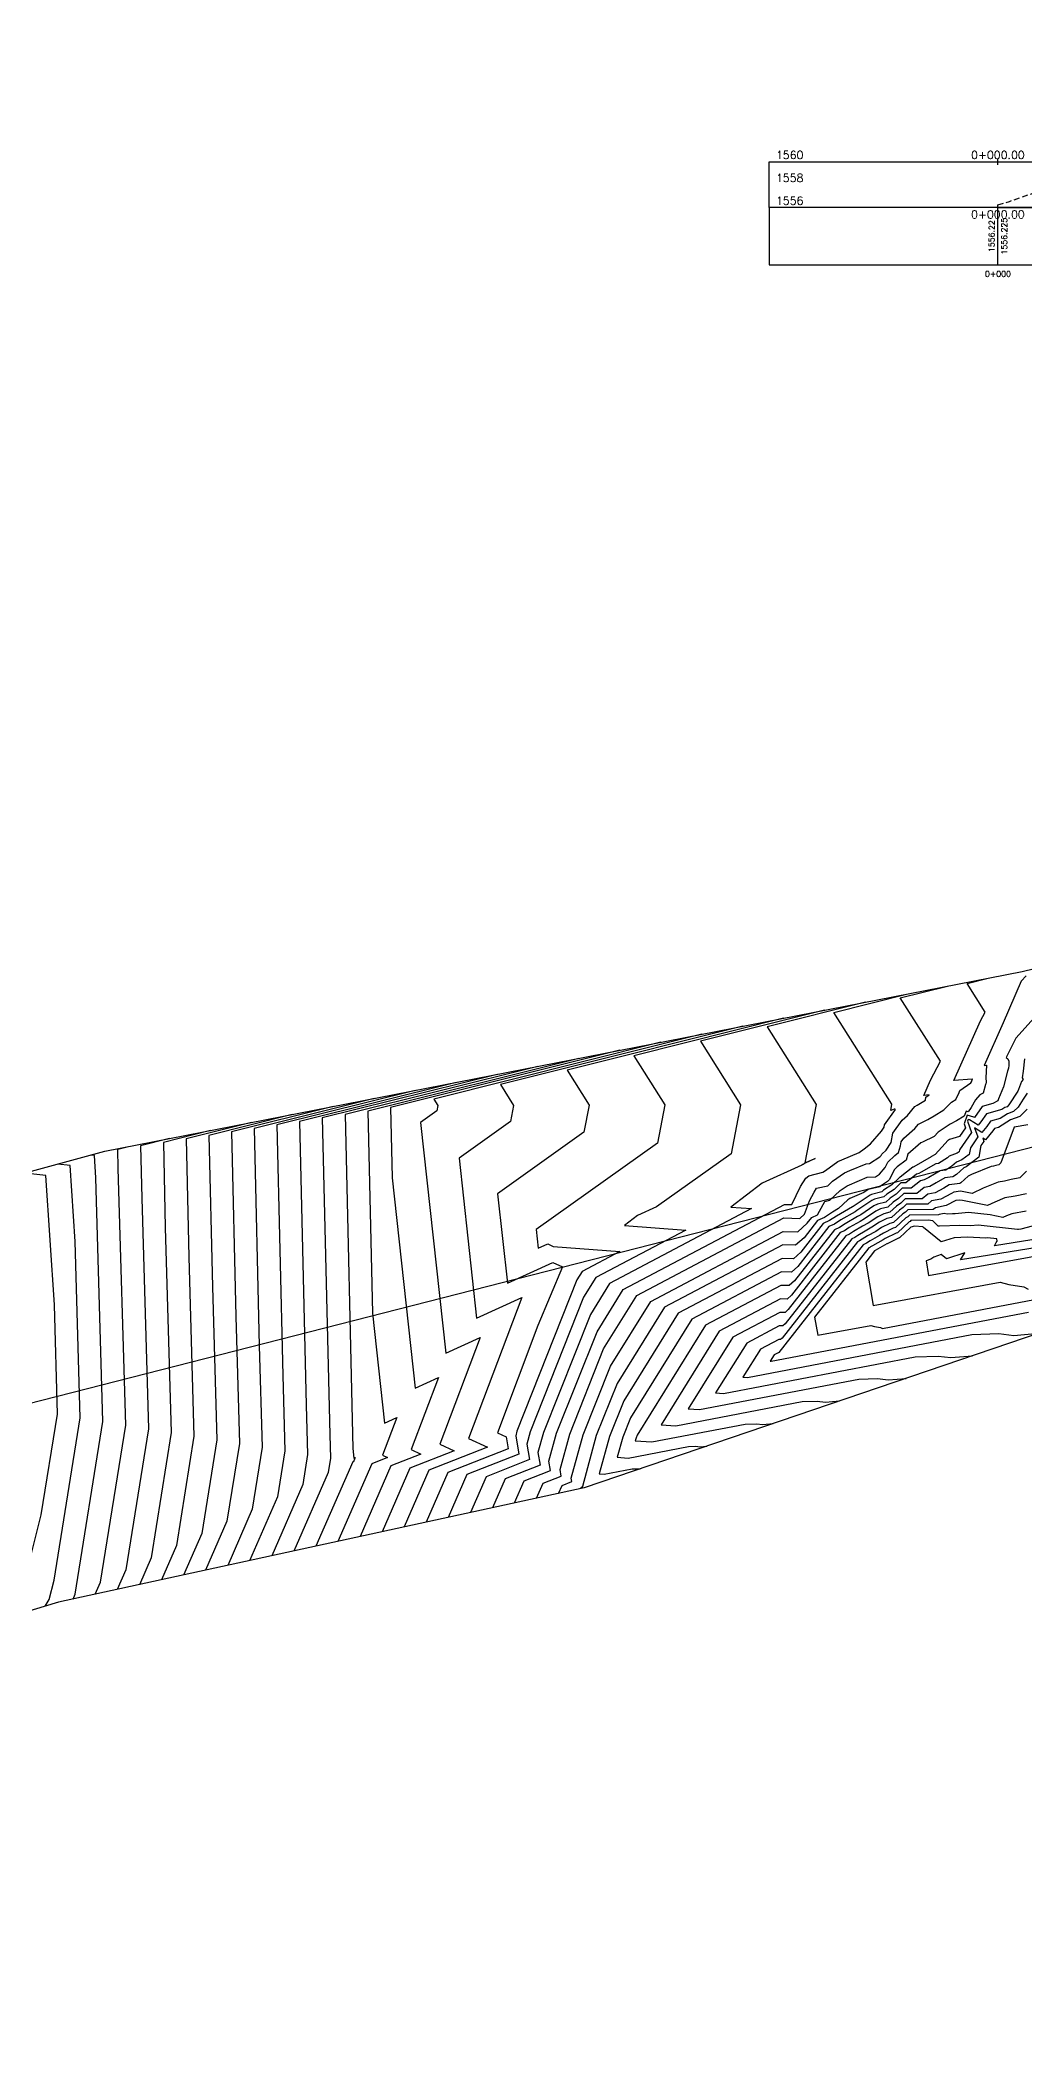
# Model space of a CAD drawing. Header units: metres. Extents: x 419533 to 423558, y 4805342 to 4807578.
# Drawn here: x 419981.5 to 420067.5, y 4805549.5 to 4805724 of the extents above; entities that cross this region are included whole.
import ezdxf

# ---------------------------------------------------------------- set-up
doc = ezdxf.new("R2010")
doc.units = ezdxf.units.M
doc.linetypes.add('DASHED', pattern=[0.75, 0.5, -0.25])
for name, color, linetype in [('C-ROAD-PROF', 1, 'DASHED'), ('C-ROAD-PROF-GRID-GEOM', 5, 'Continuous'), ('C-ROAD-PROF-GRID-MAJR', 8, 'Continuous'), ('C-ROAD-PROF-TEXT', 11, 'Continuous'), ('C-ROAD-PROF-TICK', 7, 'Continuous'), ('C-ROAD-PROF-TTLB', 5, 'Continuous'), ('C-TINN-BNDY', 110, 'Continuous'), ('C-TOPO-MAJR', 9, 'Continuous'), ('C-TOPO-MINR', 8, 'Continuous')]:
    doc.layers.add(name, color=color, linetype=linetype)
doc.styles.get("Standard").update_dxf_attribs({"font": 'simplex.shx'})

# ---------------------------------------------------------------- blocks, each defined once
blk = doc.blocks.new('tower_bases_layout_1')
at = {"color": 31, "lineweight": 30, "true_color": 0xffbd7a, "elevation": 1718.01}
blk.add_lwpolyline([(423449.83, 4807399.59), (423130.59, 4807500.11), (421950.92, 4806613), (421795.04, 4806430.99), (421305.02, 4806147.04), (421305.02, 4806147.04), (420630.08, 4805770.97), (419765.16, 4805549.54), (419617.36, 4805580.09)], dxfattribs=at)
blk = doc.blocks.new('leg_extensions_profiles_1')
at = {"layer": 'C-TINN-BNDY', "color": 110, "linetype": 'Continuous', "lineweight": -3, "flags": 128}
for points in [[(419924.85, 4805609.76), (419987.12, 4805626.76), (420067.32, 4805642.48), (420130.26, 4805657.79), (420174.09, 4805669.08), (420245.65, 4805689.65), (420296.26, 4805703.79), (420365.4, 4805720.65)], [(420396.24, 4805692.84), (420350.79, 4805681.11), (420283.5, 4805664.61), (420240.72, 4805657.19), (420176.26, 4805633.7), (420166.88, 4805632.06), (420094.72, 4805619.67), (420029.02, 4805597.32), (419983.09, 4805587.31), (419931.61, 4805571.72)]]:
    blk.add_lwpolyline(points, dxfattribs=at)
at = {"layer": 'C-TOPO-MAJR', "color": 9, "linetype": 'Continuous', "lineweight": -3, "flags": 128}
for points, elevation in [([(420024.87, 4805596.42), (420025.44, 4805597.73), (420027.02, 4805598.35), (420026.93, 4805598.92), (420027.78, 4805602.02), (420030.73, 4805609.47), (420033.64, 4805614.15), (420046.48, 4805620.93), (420047.89, 4805620.89), (420048.28, 4805621.25), (420048.72, 4805622.42), (420049.13, 4805623.17), (420049.32, 4805623.52), (420050.32, 4805623.75), (420050.73, 4805624.14), (420051.78, 4805624.87), (420052.24, 4805625.07), (420053.66, 4805625.66), (420053.97, 4805625.68), (420054.86, 4805626.26), (420054.98, 4805626.4), (420055.03, 4805626.51), (420055.42, 4805626.87), (420055.85, 4805627.53), (420056.01, 4805628.33), (420056.83, 4805629.48), (420057.29, 4805629.88), (420057.92, 4805630.68), (420058.13, 4805630.79), (420058.85, 4805631.22), (420058.89, 4805631.48), (420059.19, 4805631.69), (420058.7, 4805631.65), (420059.29, 4805632.97), (420060.16, 4805634.65), (420056.66, 4805640.17), (420060.77, 4805641.2)], 1550), ([(420067.74, 4805631.84), (420067.4, 4805631.33), (420066.95, 4805630.62), (420066.55, 4805630.23), (420066.03, 4805630.04), (420065.38, 4805629.63), (420064.53, 4805629.39), (420064.22, 4805628.94), (420063.78, 4805628.41), (420063.14, 4805628.8), (420063.43, 4805628.01), (420062.78, 4805627.06), (420062.67, 4805626.48), (420062.03, 4805626), (420061.56, 4805625.82), (420061.16, 4805625.45), (420060.63, 4805625.11), (420060.14, 4805625.04), (420059.14, 4805624.46), (420058.75, 4805624.25), (420058.41, 4805624.18), (420057.61, 4805623.54), (420056.83, 4805623.53), (420056.31, 4805623.02), (420055.76, 4805622.66), (420055.39, 4805622.32), (420054.67, 4805622.14), (420054.35, 4805621.98), (420053.2, 4805621.2), (420052.92, 4805621.05), (420051.83, 4805620.42), (420051.35, 4805620.1), (420050.92, 4805619.9), (420047.42, 4805615.43), (420046.95, 4805615.01), (420046.23, 4805615.03), (420039.63, 4805611.55), (420033.65, 4805601.92), (420033.56, 4805601.69), (420033.49, 4805601.44), (420034.95, 4805601.34), (420043.11, 4805602.9), (420044.09, 4805602.93), (420044.63, 4805602.86), (420045.55, 4805602.94)], 1555), ([(420042.88, 4805637.69), (420027.53, 4805633.86), (420029.47, 4805630.79), (420029.01, 4805628.42), (420021.46, 4805623.04), (420022.32, 4805615.22), (420026.3, 4805617.03), (420027.12, 4805616.64), (420024.99, 4805611.52), (420021.45, 4805602.13), (420022.21, 4805601.77), (420022.38, 4805600.74), (420017.12, 4805598.67), (420015.22, 4805594.32)], 1545), ([(420024.99, 4805634.18), (420008.13, 4805629.97), (420008.81, 4805600.77), (420008.9, 4805599.92), (420009, 4805599.97), (420008.89, 4805599.68), (420008.92, 4805599.66), (420008.8, 4805599.61), (420005.58, 4805592.21)], 1540), ([(420007.09, 4805630.67), (419998.2, 4805628.45), (419998.58, 4805612.32), (419998.9, 4805601.2), (419997.81, 4805594.41), (419995.94, 4805590.11)], 1535), ([(419986.29, 4805588.01), (419986.76, 4805589.08), (419988.96, 4805602.8), (419988.31, 4805625.26), (419988.28, 4805626.94), (419989.2, 4805627.17)], 1530), ([(420067.67, 4805621.52), (420066.4, 4805621.3), (420065.95, 4805621.12), (420065.62, 4805620.96), (420064.5, 4805621.19), (420062.63, 4805621.39), (420061.45, 4805621.28), (420061.21, 4805621.29), (420060.74, 4805621.27), (420060.49, 4805621.32), (420060.05, 4805621.23), (420060.01, 4805621.2), (420057.46, 4805621.18), (420057.31, 4805621.03), (420057.15, 4805620.93), (420056.24, 4805620.08), (420056.02, 4805620.03), (420055.18, 4805619.61), (420054.84, 4805619.38), (420054.02, 4805618.92), (420053.69, 4805618.73), (420053.54, 4805618.63), (420053.41, 4805618.57), (420046.04, 4805609.15), (420046.02, 4805609.13), (420045.98, 4805609.13), (420045.62, 4805608.94), (420045.29, 4805608.4), (420045.37, 4805608.39), (420067.87, 4805612.69)], 1560)]:
    blk.add_lwpolyline(points, dxfattribs=dict(at, elevation=elevation))
at = {"layer": 'C-TOPO-MINR', "color": 8, "linetype": 'Continuous', "lineweight": -3, "flags": 128}
for points, elevation in [([(420067.66, 4805642.1), (420067.23, 4805641.63), (420065.64, 4805637.98), (420063.98, 4805634.27), (420064.17, 4805634.29), (420064.2, 4805634.28), (420064.13, 4805633.19), (420064.17, 4805632.81), (420064.13, 4805632.66), (420064.11, 4805632.6), (420063.91, 4805631.84), (420063.62, 4805631.69), (420063.24, 4805631.25), (420062.86, 4805630.6), (420062.58, 4805630.22), (420062.4, 4805630.27), (420062.25, 4805629.82), (420061.58, 4805629.43), (420061.01, 4805629.14), (420059.98, 4805628.44), (420059.61, 4805628.05), (420058.6, 4805627.57), (420058.45, 4805627.49), (420057.31, 4805626.5), (420057.16, 4805625.99), (420056.39, 4805625.39), (420056.12, 4805625.13), (420055.7, 4805624.28), (420055.55, 4805624.11), (420054.92, 4805623.7), (420054.88, 4805623.66), (420053.86, 4805623.41), (420053.85, 4805623.41), (420053.48, 4805623.16), (420052.26, 4805622.63), (420052.07, 4805622.5), (420051.26, 4805621.74), (420050.72, 4805621.43), (420050.04, 4805620.98), (420049.42, 4805620.7), (420048.25, 4805619.2), (420047.51, 4805618.54), (420046.38, 4805618.57), (420036.04, 4805613.11), (420031.9, 4805606.45), (420030.09, 4805601.89), (420028.87, 4805597.44), (420028.88, 4805597.4), (420028.76, 4805597.35), (420028.72, 4805597.26)], 1552), ([(420069.66, 4805639.9), (420066.75, 4805636.65), (420066.75, 4805636.64), (420065.91, 4805634.96), (420066.05, 4805634.85), (420066.13, 4805634.64), (420066.14, 4805634.26), (420066.11, 4805634.04), (420066.03, 4805633.78), (420065.69, 4805632.41), (420065.24, 4805631.36), (420065.19, 4805631.17), (420064.74, 4805630.95), (420063.82, 4805630.68), (420063.15, 4805629.72), (420063.13, 4805629.7), (420063.07, 4805629.74), (420062.5, 4805629.91), (420062.23, 4805629.15), (420062.35, 4805628.82), (420061.82, 4805628.04), (420060.96, 4805627.78), (420060.86, 4805627.73), (420060.82, 4805627.7), (420060.57, 4805627.44), (420059.7, 4805626.48), (420059.39, 4805626.29), (420059.35, 4805626.28), (420057.83, 4805625.39), (420057.79, 4805625.37), (420057.75, 4805625.36), (420056.65, 4805624.48), (420056.58, 4805624.47), (420055.92, 4805623.82), (420055.2, 4805623.36), (420055.05, 4805623.21), (420054.13, 4805622.99), (420054.01, 4805622.93), (420052.54, 4805621.93), (420052.48, 4805621.9), (420051.09, 4805621.09), (420050.48, 4805620.69), (420049.92, 4805620.43), (420047.97, 4805617.94), (420047.33, 4805617.36), (420046.33, 4805617.39), (420037.23, 4805612.59), (420032.49, 4805604.94), (420031.25, 4805601.82), (420030.35, 4805598.55), (420030.78, 4805598.52), (420033.21, 4805598.98), (420033.5, 4805598.99), (420033.66, 4805598.97), (420033.93, 4805598.99)], 1553), ([(420026.79, 4805596.84), (420027.1, 4805597.54), (420027.95, 4805597.87), (420027.9, 4805598.18), (420028.93, 4805601.95), (420031.32, 4805607.96), (420034.84, 4805613.63), (420046.43, 4805619.75), (420047.7, 4805619.71), (420048.52, 4805620.46), (420048.92, 4805620.97), (420049.42, 4805621.19), (420049.6, 4805621.52), (420050.07, 4805622.37), (420050.5, 4805622.47), (420051.4, 4805623.32), (420052.02, 4805623.75), (420053.09, 4805624.21), (420053.75, 4805624.49), (420054.49, 4805624.53), (420054.83, 4805624.75), (420055.34, 4805625.34), (420055.57, 4805625.82), (420056.19, 4805626.4), (420056.49, 4805626.64), (420056.67, 4805627.23), (420056.74, 4805627.59), (420056.96, 4805627.9), (420057.94, 4805628.74), (420058.24, 4805629.12), (420059.07, 4805629.54), (420059.63, 4805629.87), (420060.47, 4805630.38), (420061.13, 4805631.05), (420061.51, 4805631.3), (420061.79, 4805631.89), (420061.86, 4805632.07), (420062.83, 4805632.75), (420062.89, 4805632.82), (420062.92, 4805632.91), (420062.96, 4805633.08), (420062.93, 4805633.08), (420061.34, 4805632.96), (420063.68, 4805638.17), (420064.07, 4805638.93), (420062.49, 4805641.44), (420064.35, 4805641.9)], 1551), ([(420053.61, 4805639.8), (420045.01, 4805637.65), (420049.31, 4805630.86), (420048.32, 4805625.75), (420049.22, 4805626.12), (420048.33, 4805625.71), (420048.16, 4805625.61), (420048.13, 4805625.6), (420048.05, 4805625.54), (420044.59, 4805623.96), (420041.84, 4805621.88), (420043.65, 4805621.75), (420031.24, 4805615.19), (420029.57, 4805612.49), (420025.46, 4805602.15), (420024.98, 4805600.4), (420025.17, 4805599.31), (420022.11, 4805598.1), (420021.01, 4805595.58)], 1548), ([(420022.94, 4805596), (420023.77, 4805597.92), (420026.09, 4805598.83), (420025.95, 4805599.66), (420026.62, 4805602.09), (420030.15, 4805610.98), (420032.44, 4805614.67), (420046.53, 4805622.11), (420047.19, 4805622.09), (420047.94, 4805623.69), (420048.4, 4805624.42), (420048.65, 4805624.61), (420049.89, 4805624.93), (420050.12, 4805625.08), (420051.21, 4805625.86), (420051.55, 4805626), (420053.07, 4805626.64), (420053.49, 4805626.97), (420054.04, 4805627.4), (420055.01, 4805628.52), (420055.25, 4805628.88), (420055.29, 4805629.06), (420056.24, 4805630.41), (420056.19, 4805630.45), (420056.12, 4805630.45), (420055.82, 4805630.33), (420055.92, 4805630.88), (420050.84, 4805638.91), (420057.19, 4805640.5)], 1549), ([(420067.5, 4805634.84), (420067.4, 4805633.77), (420067.31, 4805633.17), (420067.39, 4805633.04), (420067.26, 4805632.86), (420067, 4805632.15), (420066.92, 4805632.03), (420066.15, 4805630.82), (420065.99, 4805630.66), (420065.78, 4805630.58), (420065.52, 4805630.42), (420064.18, 4805630.03), (420063.69, 4805629.33), (420063.46, 4805629.05), (420062.71, 4805629.52), (420062.59, 4805629.55), (420062.54, 4805629.4), (420062.89, 4805628.41), (420061.84, 4805626.88), (420061.81, 4805626.72), (420061.64, 4805626.59), (420060.92, 4805626.33), (420060.77, 4805626.18), (420060.01, 4805625.7), (420059.75, 4805625.66), (420058.48, 4805624.92), (420058.27, 4805624.81), (420058.08, 4805624.77), (420057.13, 4805624.01), (420056.71, 4805624), (420056.12, 4805623.42), (420055.48, 4805623.01), (420055.22, 4805622.77), (420054.4, 4805622.57), (420054.18, 4805622.46), (420052.87, 4805621.57), (420052.7, 4805621.47), (420051.46, 4805620.75), (420050.92, 4805620.39), (420050.42, 4805620.17), (420047.7, 4805616.69), (420047.14, 4805616.18), (420046.28, 4805616.21), (420038.43, 4805612.07), (420033.07, 4805603.43), (420032.4, 4805601.75), (420031.92, 4805599.99), (420032.87, 4805599.93), (420038.16, 4805600.94), (420038.79, 4805600.96), (420039.14, 4805600.92), (420039.74, 4805600.97)], 1554), ([(420046.46, 4805638.39), (420033.36, 4805635.12), (420036.09, 4805630.81), (420035.44, 4805627.48), (420024.82, 4805619.93), (420025, 4805618.28), (420025.84, 4805618.66), (420026.32, 4805618.43), (420032.15, 4805617.98), (420028.84, 4805616.23), (420028.4, 4805615.51), (420023.15, 4805602.29), (420023.04, 4805601.88), (420023.31, 4805600.26), (420018.78, 4805598.48), (420017.15, 4805594.74)], 1546), ([(420050.04, 4805639.09), (420039.18, 4805636.38), (420042.7, 4805630.83), (420041.87, 4805626.54), (420035.34, 4805621.9), (420033.7, 4805621.15), (420032.54, 4805620.27), (420037.9, 4805619.86), (420030.04, 4805615.71), (420028.98, 4805614), (420024.3, 4805602.22), (420024.01, 4805601.14), (420024.24, 4805599.79), (420020.45, 4805598.29), (420019.08, 4805595.16)], 1547), ([(420035.72, 4805636.29), (420015.88, 4805631.33), (420016.25, 4805630.75), (420016.16, 4805630.3), (420014.73, 4805629.28), (420016.95, 4805609.1), (420019.94, 4805610.46), (420016.42, 4805601.15), (420017.66, 4805600.57), (420013.79, 4805599.05), (420011.37, 4805593.48)], 1543), ([(420039.3, 4805636.99), (420021.71, 4805632.59), (420022.86, 4805630.77), (420022.59, 4805629.36), (420018.09, 4805626.16), (420019.63, 4805612.16), (420023.58, 4805613.96), (420018.93, 4805601.64), (420020.58, 4805600.87), (420015.46, 4805598.86), (420013.29, 4805593.9)], 1544), ([(420028.56, 4805634.88), (420010.11, 4805630.28), (420010.53, 4805612.61), (420011.59, 4805602.98), (420012.64, 4805603.46), (420011.4, 4805600.17), (420011.84, 4805599.96), (420010.47, 4805599.42), (420007.51, 4805592.63)], 1541), ([(420032.14, 4805635.59), (420012.1, 4805630.58), (420012.24, 4805624.44), (420014.27, 4805606.04), (420016.29, 4805606.96), (420013.91, 4805600.66), (420014.75, 4805600.27), (420012.13, 4805599.24), (420009.44, 4805593.06)], 1542), ([(420067.75, 4805630.43), (420067.11, 4805629.8), (420066.29, 4805629.5), (420065.24, 4805628.84), (420064.88, 4805628.74), (420064.75, 4805628.55), (420064.1, 4805627.76), (420063.86, 4805627.91), (420063.96, 4805627.61), (420063.71, 4805627.25), (420063.53, 4805626.24), (420062.42, 4805625.4), (420062.2, 4805625.32), (420061.56, 4805624.72), (420061.25, 4805624.52), (420060.54, 4805624.43), (420059.8, 4805623.99), (420059.23, 4805623.69), (420058.74, 4805623.59), (420058.09, 4805623.07), (420056.96, 4805623.06), (420056.51, 4805622.62), (420056.04, 4805622.32), (420055.56, 4805621.87), (420054.94, 4805621.72), (420054.51, 4805621.51), (420053.53, 4805620.84), (420053.14, 4805620.62), (420052.2, 4805620.08), (420051.79, 4805619.81), (420051.41, 4805619.64), (420047.15, 4805614.17), (420046.76, 4805613.83), (420046.18, 4805613.85), (420040.83, 4805611.02), (420035.75, 4805602.84), (420037.04, 4805602.75), (420048.07, 4805604.86), (420049.38, 4805604.91), (420050.11, 4805604.81), (420051.35, 4805604.92)], 1556), ([(420017.83, 4805632.78), (420004.16, 4805629.37), (420004.74, 4805604.56), (420004.86, 4805600.24), (420004.44, 4805597.6), (420001.72, 4805591.37)], 1538), ([(420021.41, 4805633.48), (420006.14, 4805629.67), (420006.79, 4805601.97), (420006.85, 4805599.92), (420006.65, 4805598.67), (420003.65, 4805591.79)], 1539), ([(420067.81, 4805629.07), (420066.62, 4805628.88), (420065.45, 4805625.76), (420065.26, 4805625.57), (420065, 4805625.51), (420064.8, 4805625.46), (420064.61, 4805625.43), (420062.89, 4805624.73), (420062.6, 4805624.59), (420061.95, 4805623.99), (420061.87, 4805623.93), (420060.94, 4805623.81), (420060.46, 4805623.53), (420059.71, 4805623.13), (420059.06, 4805623), (420058.57, 4805622.61), (420057.08, 4805622.59), (420056.71, 4805622.23), (420056.32, 4805621.97), (420055.73, 4805621.42), (420055.21, 4805621.3), (420054.68, 4805621.03), (420053.85, 4805620.47), (420053.36, 4805620.2), (420052.57, 4805619.74), (420052.23, 4805619.51), (420051.91, 4805619.37), (420046.87, 4805612.92), (420046.58, 4805612.66), (420046.13, 4805612.67), (420042.03, 4805610.5), (420038.13, 4805604.23), (420039.12, 4805604.16), (420053.02, 4805606.82), (420054.67, 4805606.88), (420055.6, 4805606.76), (420057.16, 4805606.89)], 1557), ([(420010.67, 4805631.38), (420000.19, 4805628.76), (420000.63, 4805609.73), (420000.88, 4805600.88), (420000.02, 4805595.47), (419997.87, 4805590.53)], 1536), ([(420014.25, 4805632.08), (420002.17, 4805629.06), (420002.68, 4805607.15), (420002.87, 4805600.56), (420002.23, 4805596.54), (419999.79, 4805590.95)], 1537), ([(420067.68, 4805625.01), (420067.11, 4805624.45), (420066.35, 4805624.28), (420065.76, 4805624.15), (420065.2, 4805624.05), (420063.91, 4805623.53), (420062.94, 4805623.06), (420061.91, 4805623.27), (420061.34, 4805623.19), (420061.12, 4805623.06), (420060.19, 4805622.57), (420059.39, 4805622.41), (420059.05, 4805622.14), (420057.21, 4805622.12), (420056.91, 4805621.83), (420056.59, 4805621.62), (420055.9, 4805620.97), (420055.48, 4805620.87), (420054.84, 4805620.56), (420054.18, 4805620.11), (420053.58, 4805619.77), (420052.94, 4805619.4), (420052.67, 4805619.22), (420052.41, 4805619.1), (420046.59, 4805611.66), (420046.39, 4805611.48), (420046.08, 4805611.49), (420043.23, 4805609.98), (420040.52, 4805605.62), (420041.21, 4805605.57), (420057.97, 4805608.77), (420059.97, 4805608.85), (420061.08, 4805608.71), (420062.97, 4805608.87)], 1558), ([(419999.94, 4805629.27), (419994.23, 4805627.85), (419994.47, 4805617.5), (419994.92, 4805601.84), (419993.39, 4805592.28), (419992.08, 4805589.27)], 1533), ([(420003.51, 4805629.97), (419996.22, 4805628.15), (419996.53, 4805614.91), (419996.91, 4805601.52), (419995.6, 4805593.34), (419994.01, 4805589.69)], 1534), ([(419992.78, 4805627.87), (419990.26, 4805627.24), (419990.37, 4805622.67), (419990.94, 4805602.48), (419988.97, 4805590.15), (419988.22, 4805588.43)], 1531), ([(419996.36, 4805628.57), (419992.25, 4805627.54), (419992.42, 4805620.08), (419992.93, 4805602.16), (419991.18, 4805591.21), (419990.15, 4805588.85)], 1532), ([(420067.69, 4805623.05), (420066.71, 4805622.83), (420065.8, 4805622.68), (420064.93, 4805622.32), (420064.28, 4805622.01), (420062.09, 4805622.45), (420061.81, 4805622.48), (420061.52, 4805622.46), (420060.67, 4805622.02), (420059.72, 4805621.82), (420059.53, 4805621.67), (420057.33, 4805621.65), (420057.11, 4805621.43), (420056.87, 4805621.28), (420056.07, 4805620.53), (420055.75, 4805620.45), (420055.01, 4805620.08), (420054.51, 4805619.74), (420053.8, 4805619.35), (420053.32, 4805619.07), (420053.1, 4805618.93), (420052.91, 4805618.84), (420046.32, 4805610.41), (420046.2, 4805610.3), (420046.03, 4805610.31), (420044.43, 4805609.46), (420042.9, 4805607.01), (420043.29, 4805606.98), (420062.92, 4805610.73), (420065.26, 4805610.82), (420066.57, 4805610.65), (420068.77, 4805610.84)], 1559), ([(419984.36, 4805587.59), (419984.55, 4805588.02), (419986.97, 4805603.12), (419986.36, 4805624.43), (419986.23, 4805626.39), (419985.91, 4805626.43)], 1529), ([(419978.44, 4805585.9), (419979.88, 4805588.21), (419981.58, 4805594.96), (419982.99, 4805603.76), (419982.72, 4805613.32), (419981.98, 4805624.65), (419980.13, 4805624.85)], 1527), ([(419981.91, 4805586.96), (419982.28, 4805587.54), (419982.71, 4805589.25), (419984.98, 4805603.44), (419984.54, 4805618.88), (419984.1, 4805625.52), (419983.02, 4805625.64)], 1528), ([(420069.16, 4805620.46), (420067.2, 4805619.96), (420066.99, 4805619.92), (420066.97, 4805619.92), (420066.96, 4805619.91), (420066.91, 4805619.92), (420063.45, 4805620.29), (420062.79, 4805620.23), (420061.87, 4805620.27), (420060.08, 4805620.2), (420059.96, 4805620.22), (420059.49, 4805620.68), (420059.08, 4805620.72), (420057.58, 4805620.71), (420057.51, 4805620.63), (420057.43, 4805620.58), (420056.41, 4805619.63), (420056.29, 4805619.6), (420055.34, 4805619.14), (420055.16, 4805619.01), (420054.24, 4805618.5), (420054.06, 4805618.39), (420053.98, 4805618.34), (420053.91, 4805618.31), (420049.17, 4805612.25), (420049.44, 4805610.67), (420054.08, 4805611.51), (420054.39, 4805611.44), (420054.94, 4805611.35), (420055.09, 4805611.26), (420072.82, 4805614.65)], 1561), ([(420068.15, 4805619.02), (420064.88, 4805618.49), (420065.05, 4805618.77), (420065.13, 4805618.89), (420065.08, 4805619.1), (420064.28, 4805619.19), (420064.13, 4805619.17), (420062.53, 4805619.25), (420061.37, 4805619.2), (420060.23, 4805618.83), (420058.68, 4805620.08), (420058.62, 4805620.14), (420057.89, 4805620.21), (420057.59, 4805620.12), (420056.58, 4805619.18), (420056.56, 4805619.18), (420055.51, 4805618.66), (420055.49, 4805618.65), (420054.46, 4805618.07), (420054.43, 4805618.05), (420054.41, 4805618.05), (420054.4, 4805618.04), (420053.65, 4805617.07), (420054.29, 4805613.28), (420065.4, 4805615.3), (420066.15, 4805615.12), (420067.45, 4805614.91), (420067.83, 4805614.71)], 1562), ([(420074.78, 4805619.34), (420061.92, 4805617.26), (420062.3, 4805617.87), (420060.7, 4805617.35), (420060.22, 4805617.73), (420059.59, 4805617.51), (420059.33, 4805617.33), (420058.92, 4805617.18), (420059.13, 4805615.89), (420076.73, 4805619.1)], 1563)]:
    blk.add_lwpolyline(points, dxfattribs=dict(at, elevation=elevation))

msp = doc.modelspace()

# ---------------------------------------------------------------- linework, layer by layer
at = {"layer": 'C-ROAD-PROF', "color": 1, "linetype": 'DASHED', "lineweight": -3, "flags": 128}
msp.add_lwpolyline([(420065.19, 4805709.53), (420066.19, 4805709.84), (420068.71, 4805710.72), (420068.8, 4805710.72), (420068.87, 4805710.74), (420069.04, 4805710.77), (420070.64, 4805710.95), (420071, 4805710.94), (420071.04, 4805710.94), (420071.05, 4805710.94), (420071.06, 4805710.94), (420072.07, 4805711.19), (420072.93, 4805711.45), (420074.65, 4805711.81), (420075.03, 4805711.94), (420075.78, 4805712.31), (420076.46, 4805712.69)], dxfattribs=at)
at = {"layer": 'C-ROAD-PROF-GRID-GEOM', "color": 5, "linetype": 'Continuous', "lineweight": -3}
msp.add_line((420065.19, 4805709.3), (420065.19, 4805709.53), dxfattribs=at)
at = {"layer": 'C-ROAD-PROF-GRID-MAJR', "color": 8, "linetype": 'Continuous', "lineweight": -3}
for q in [(420065.19, 4805709.53), (420076.46, 4805709.3)]:
    msp.add_line((420065.19, 4805709.3), q, dxfattribs=at)
at = {"layer": 'C-ROAD-PROF-TEXT', "color": 11, "linetype": 'Continuous', "lineweight": -3}
for p, q in [((420065.19, 4805713.05), (420065.19, 4805713.55)), ((420065.19, 4805709.05), (420065.19, 4805709.55))]:
    msp.add_line(p, q, dxfattribs=at)
at = {"layer": 'C-ROAD-PROF-TICK', "color": 7, "linetype": 'Continuous', "lineweight": -3}
msp.add_line((420065.19, 4805704.3), (420065.19, 4805709.3), dxfattribs=at)
at = {"layer": 'C-ROAD-PROF-TTLB', "color": 5, "linetype": 'Continuous', "lineweight": -3}
for p, q in [((420045.19, 4805709.3), (420045.19, 4805713.3)), ((420045.19, 4805713.3), (420105.19, 4805713.3))]:
    msp.add_line(p, q, dxfattribs=at)
msp.add_3dface([(420045.19, 4805704.3), (420105.19, 4805704.3), (420105.19, 4805709.3), (420045.19, 4805709.3)], dxfattribs=at)
at = {"layer": 'C-TOPO-MAJR', "color": 9, "linetype": 'Continuous', "lineweight": -3, "flags": 128}
for points, elevation in [([(420024.87, 4805596.42), (420025.44, 4805597.73), (420027.02, 4805598.35), (420026.93, 4805598.92), (420027.78, 4805602.02), (420030.73, 4805609.47), (420033.64, 4805614.15), (420046.48, 4805620.93), (420047.89, 4805620.89), (420048.28, 4805621.25), (420048.72, 4805622.42), (420049.13, 4805623.17), (420049.32, 4805623.52), (420050.32, 4805623.75), (420050.73, 4805624.14), (420051.78, 4805624.87), (420052.24, 4805625.07), (420053.66, 4805625.66), (420053.97, 4805625.68), (420054.86, 4805626.26), (420054.98, 4805626.4), (420055.03, 4805626.51), (420055.42, 4805626.87), (420055.85, 4805627.53), (420056.01, 4805628.33), (420056.83, 4805629.48), (420057.29, 4805629.88), (420057.92, 4805630.68), (420058.13, 4805630.79), (420058.85, 4805631.22), (420058.89, 4805631.48), (420059.19, 4805631.69), (420058.7, 4805631.65), (420059.29, 4805632.97), (420060.16, 4805634.65), (420056.66, 4805640.17), (420060.77, 4805641.2)], 1550), ([(420042.88, 4805637.69), (420027.53, 4805633.86), (420029.47, 4805630.79), (420029.01, 4805628.42), (420021.46, 4805623.04), (420022.32, 4805615.22), (420026.3, 4805617.03), (420027.12, 4805616.64), (420024.99, 4805611.52), (420021.45, 4805602.13), (420022.21, 4805601.77), (420022.38, 4805600.74), (420017.12, 4805598.67), (420015.22, 4805594.32)], 1545), ([(420024.99, 4805634.18), (420008.13, 4805629.97), (420008.81, 4805600.77), (420008.9, 4805599.92), (420009, 4805599.97), (420008.89, 4805599.68), (420008.92, 4805599.66), (420008.8, 4805599.61), (420005.58, 4805592.21)], 1540), ([(420067.74, 4805631.84), (420067.4, 4805631.33), (420066.95, 4805630.62), (420066.55, 4805630.23), (420066.03, 4805630.04), (420065.38, 4805629.63), (420064.53, 4805629.39), (420064.22, 4805628.94), (420063.78, 4805628.41), (420063.14, 4805628.8), (420063.43, 4805628.01), (420062.78, 4805627.06), (420062.67, 4805626.48), (420062.03, 4805626), (420061.56, 4805625.82), (420061.16, 4805625.45), (420060.63, 4805625.11), (420060.14, 4805625.04), (420059.14, 4805624.46), (420058.75, 4805624.25), (420058.41, 4805624.18), (420057.61, 4805623.54), (420056.83, 4805623.53), (420056.31, 4805623.02), (420055.76, 4805622.66), (420055.39, 4805622.32), (420054.67, 4805622.14), (420054.35, 4805621.98), (420053.2, 4805621.2), (420052.92, 4805621.05), (420051.83, 4805620.42), (420051.35, 4805620.1), (420050.92, 4805619.9), (420047.42, 4805615.43), (420046.95, 4805615.01), (420046.23, 4805615.03), (420039.63, 4805611.55), (420033.65, 4805601.92), (420033.56, 4805601.69), (420033.49, 4805601.44), (420034.95, 4805601.34), (420043.11, 4805602.9), (420044.09, 4805602.93), (420044.63, 4805602.86), (420045.55, 4805602.94)], 1555), ([(420007.09, 4805630.67), (419998.2, 4805628.45), (419998.58, 4805612.32), (419998.9, 4805601.2), (419997.81, 4805594.41), (419995.94, 4805590.11)], 1535), ([(419986.29, 4805588.01), (419986.76, 4805589.08), (419988.96, 4805602.8), (419988.31, 4805625.26), (419988.28, 4805626.94), (419989.2, 4805627.17)], 1530), ([(420067.67, 4805621.52), (420066.4, 4805621.3), (420065.95, 4805621.12), (420065.62, 4805620.96), (420064.5, 4805621.19), (420062.63, 4805621.39), (420061.45, 4805621.28), (420061.21, 4805621.29), (420060.74, 4805621.27), (420060.49, 4805621.32), (420060.05, 4805621.23), (420060.01, 4805621.2), (420057.46, 4805621.18), (420057.31, 4805621.03), (420057.15, 4805620.93), (420056.24, 4805620.08), (420056.02, 4805620.03), (420055.18, 4805619.61), (420054.84, 4805619.38), (420054.02, 4805618.92), (420053.69, 4805618.73), (420053.54, 4805618.63), (420053.41, 4805618.57), (420046.04, 4805609.15), (420046.02, 4805609.13), (420045.98, 4805609.13), (420045.62, 4805608.94), (420045.29, 4805608.4), (420045.37, 4805608.39), (420067.87, 4805612.69)], 1560)]:
    msp.add_lwpolyline(points, dxfattribs=dict(at, elevation=elevation))
at = {"layer": 'C-TOPO-MINR', "color": 8, "linetype": 'Continuous', "lineweight": -3, "flags": 128}
for points, elevation in [([(420026.79, 4805596.84), (420027.1, 4805597.54), (420027.95, 4805597.87), (420027.9, 4805598.18), (420028.93, 4805601.95), (420031.32, 4805607.96), (420034.84, 4805613.63), (420046.43, 4805619.75), (420047.7, 4805619.71), (420048.52, 4805620.46), (420048.92, 4805620.97), (420049.42, 4805621.19), (420049.6, 4805621.52), (420050.07, 4805622.37), (420050.5, 4805622.47), (420051.4, 4805623.32), (420052.02, 4805623.75), (420053.09, 4805624.21), (420053.75, 4805624.49), (420054.49, 4805624.53), (420054.83, 4805624.75), (420055.34, 4805625.34), (420055.57, 4805625.82), (420056.19, 4805626.4), (420056.49, 4805626.64), (420056.67, 4805627.23), (420056.74, 4805627.59), (420056.96, 4805627.9), (420057.94, 4805628.74), (420058.24, 4805629.12), (420059.07, 4805629.54), (420059.63, 4805629.87), (420060.47, 4805630.38), (420061.13, 4805631.05), (420061.51, 4805631.3), (420061.79, 4805631.89), (420061.86, 4805632.07), (420062.83, 4805632.75), (420062.89, 4805632.82), (420062.92, 4805632.91), (420062.96, 4805633.08), (420062.93, 4805633.08), (420061.34, 4805632.96), (420063.68, 4805638.17), (420064.07, 4805638.93), (420062.49, 4805641.44), (420064.35, 4805641.9)], 1551), ([(420067.66, 4805642.1), (420067.23, 4805641.63), (420065.64, 4805637.98), (420063.98, 4805634.27), (420064.17, 4805634.29), (420064.2, 4805634.28), (420064.13, 4805633.19), (420064.17, 4805632.81), (420064.13, 4805632.66), (420064.11, 4805632.6), (420063.91, 4805631.84), (420063.62, 4805631.69), (420063.24, 4805631.25), (420062.86, 4805630.6), (420062.58, 4805630.22), (420062.4, 4805630.27), (420062.25, 4805629.82), (420061.58, 4805629.43), (420061.01, 4805629.14), (420059.98, 4805628.44), (420059.61, 4805628.05), (420058.6, 4805627.57), (420058.45, 4805627.49), (420057.31, 4805626.5), (420057.16, 4805625.99), (420056.39, 4805625.39), (420056.12, 4805625.13), (420055.7, 4805624.28), (420055.55, 4805624.11), (420054.92, 4805623.7), (420054.88, 4805623.66), (420053.86, 4805623.41), (420053.85, 4805623.41), (420053.48, 4805623.16), (420052.26, 4805622.63), (420052.07, 4805622.5), (420051.26, 4805621.74), (420050.72, 4805621.43), (420050.04, 4805620.98), (420049.42, 4805620.7), (420048.25, 4805619.2), (420047.51, 4805618.54), (420046.38, 4805618.57), (420036.04, 4805613.11), (420031.9, 4805606.45), (420030.09, 4805601.89), (420028.87, 4805597.44), (420028.88, 4805597.4), (420028.76, 4805597.35), (420028.72, 4805597.26)], 1552), ([(420053.61, 4805639.8), (420045.01, 4805637.65), (420049.31, 4805630.86), (420048.32, 4805625.75), (420049.22, 4805626.12), (420048.33, 4805625.71), (420048.16, 4805625.61), (420048.13, 4805625.6), (420048.05, 4805625.54), (420044.59, 4805623.96), (420041.84, 4805621.88), (420043.65, 4805621.75), (420031.24, 4805615.19), (420029.57, 4805612.49), (420025.46, 4805602.15), (420024.98, 4805600.4), (420025.17, 4805599.31), (420022.11, 4805598.1), (420021.01, 4805595.58)], 1548), ([(420022.94, 4805596), (420023.77, 4805597.92), (420026.09, 4805598.83), (420025.95, 4805599.66), (420026.62, 4805602.09), (420030.15, 4805610.98), (420032.44, 4805614.67), (420046.53, 4805622.11), (420047.19, 4805622.09), (420047.94, 4805623.69), (420048.4, 4805624.42), (420048.65, 4805624.61), (420049.89, 4805624.93), (420050.12, 4805625.08), (420051.21, 4805625.86), (420051.55, 4805626), (420053.07, 4805626.64), (420053.49, 4805626.97), (420054.04, 4805627.4), (420055.01, 4805628.52), (420055.25, 4805628.88), (420055.29, 4805629.06), (420056.24, 4805630.41), (420056.19, 4805630.45), (420056.12, 4805630.45), (420055.82, 4805630.33), (420055.92, 4805630.88), (420050.84, 4805638.91), (420057.19, 4805640.5)], 1549), ([(420069.66, 4805639.9), (420066.75, 4805636.65), (420066.75, 4805636.64), (420065.91, 4805634.96), (420066.05, 4805634.85), (420066.13, 4805634.64), (420066.14, 4805634.26), (420066.11, 4805634.04), (420066.03, 4805633.78), (420065.69, 4805632.41), (420065.24, 4805631.36), (420065.19, 4805631.17), (420064.74, 4805630.95), (420063.82, 4805630.68), (420063.15, 4805629.72), (420063.13, 4805629.7), (420063.07, 4805629.74), (420062.5, 4805629.91), (420062.23, 4805629.15), (420062.35, 4805628.82), (420061.82, 4805628.04), (420060.96, 4805627.78), (420060.86, 4805627.73), (420060.82, 4805627.7), (420060.57, 4805627.44), (420059.7, 4805626.48), (420059.39, 4805626.29), (420059.35, 4805626.28), (420057.83, 4805625.39), (420057.79, 4805625.37), (420057.75, 4805625.36), (420056.65, 4805624.48), (420056.58, 4805624.47), (420055.92, 4805623.82), (420055.2, 4805623.36), (420055.05, 4805623.21), (420054.13, 4805622.99), (420054.01, 4805622.93), (420052.54, 4805621.93), (420052.48, 4805621.9), (420051.09, 4805621.09), (420050.48, 4805620.69), (420049.92, 4805620.43), (420047.97, 4805617.94), (420047.33, 4805617.36), (420046.33, 4805617.39), (420037.23, 4805612.59), (420032.49, 4805604.94), (420031.25, 4805601.82), (420030.35, 4805598.55), (420030.78, 4805598.52), (420033.21, 4805598.98), (420033.5, 4805598.99), (420033.66, 4805598.97), (420033.93, 4805598.99)], 1553), ([(420046.46, 4805638.39), (420033.36, 4805635.12), (420036.09, 4805630.81), (420035.44, 4805627.48), (420024.82, 4805619.93), (420025, 4805618.28), (420025.84, 4805618.66), (420026.32, 4805618.43), (420032.15, 4805617.98), (420028.84, 4805616.23), (420028.4, 4805615.51), (420023.15, 4805602.29), (420023.04, 4805601.88), (420023.31, 4805600.26), (420018.78, 4805598.48), (420017.15, 4805594.74)], 1546), ([(420050.04, 4805639.09), (420039.18, 4805636.38), (420042.7, 4805630.83), (420041.87, 4805626.54), (420035.34, 4805621.9), (420033.7, 4805621.15), (420032.54, 4805620.27), (420037.9, 4805619.86), (420030.04, 4805615.71), (420028.98, 4805614), (420024.3, 4805602.22), (420024.01, 4805601.14), (420024.24, 4805599.79), (420020.45, 4805598.29), (420019.08, 4805595.16)], 1547), ([(420035.72, 4805636.29), (420015.88, 4805631.33), (420016.25, 4805630.75), (420016.16, 4805630.3), (420014.73, 4805629.28), (420016.95, 4805609.1), (420019.94, 4805610.46), (420016.42, 4805601.15), (420017.66, 4805600.57), (420013.79, 4805599.05), (420011.37, 4805593.48)], 1543), ([(420039.3, 4805636.99), (420021.71, 4805632.59), (420022.86, 4805630.77), (420022.59, 4805629.36), (420018.09, 4805626.16), (420019.63, 4805612.16), (420023.58, 4805613.96), (420018.93, 4805601.64), (420020.58, 4805600.87), (420015.46, 4805598.86), (420013.29, 4805593.9)], 1544), ([(420028.56, 4805634.88), (420010.11, 4805630.28), (420010.53, 4805612.61), (420011.59, 4805602.98), (420012.64, 4805603.46), (420011.4, 4805600.17), (420011.84, 4805599.96), (420010.47, 4805599.42), (420007.51, 4805592.63)], 1541), ([(420032.14, 4805635.59), (420012.1, 4805630.58), (420012.24, 4805624.44), (420014.27, 4805606.04), (420016.29, 4805606.96), (420013.91, 4805600.66), (420014.75, 4805600.27), (420012.13, 4805599.24), (420009.44, 4805593.06)], 1542), ([(420067.5, 4805634.84), (420067.4, 4805633.77), (420067.31, 4805633.17), (420067.39, 4805633.04), (420067.26, 4805632.86), (420067, 4805632.15), (420066.92, 4805632.03), (420066.15, 4805630.82), (420065.99, 4805630.66), (420065.78, 4805630.58), (420065.52, 4805630.42), (420064.18, 4805630.03), (420063.69, 4805629.33), (420063.46, 4805629.05), (420062.71, 4805629.52), (420062.59, 4805629.55), (420062.54, 4805629.4), (420062.89, 4805628.41), (420061.84, 4805626.88), (420061.81, 4805626.72), (420061.64, 4805626.59), (420060.92, 4805626.33), (420060.77, 4805626.18), (420060.01, 4805625.7), (420059.75, 4805625.66), (420058.48, 4805624.92), (420058.27, 4805624.81), (420058.08, 4805624.77), (420057.13, 4805624.01), (420056.71, 4805624), (420056.12, 4805623.42), (420055.48, 4805623.01), (420055.22, 4805622.77), (420054.4, 4805622.57), (420054.18, 4805622.46), (420052.87, 4805621.57), (420052.7, 4805621.47), (420051.46, 4805620.75), (420050.92, 4805620.39), (420050.42, 4805620.17), (420047.7, 4805616.69), (420047.14, 4805616.18), (420046.28, 4805616.21), (420038.43, 4805612.07), (420033.07, 4805603.43), (420032.4, 4805601.75), (420031.92, 4805599.99), (420032.87, 4805599.93), (420038.16, 4805600.94), (420038.79, 4805600.96), (420039.14, 4805600.92), (420039.74, 4805600.97)], 1554), ([(420017.83, 4805632.78), (420004.16, 4805629.37), (420004.74, 4805604.56), (420004.86, 4805600.24), (420004.44, 4805597.6), (420001.72, 4805591.37)], 1538), ([(420021.41, 4805633.48), (420006.14, 4805629.67), (420006.79, 4805601.97), (420006.85, 4805599.92), (420006.65, 4805598.67), (420003.65, 4805591.79)], 1539), ([(420010.67, 4805631.38), (420000.19, 4805628.76), (420000.63, 4805609.73), (420000.88, 4805600.88), (420000.02, 4805595.47), (419997.87, 4805590.53)], 1536), ([(420014.25, 4805632.08), (420002.17, 4805629.06), (420002.68, 4805607.15), (420002.87, 4805600.56), (420002.23, 4805596.54), (419999.79, 4805590.95)], 1537), ([(419999.94, 4805629.27), (419994.23, 4805627.85), (419994.47, 4805617.5), (419994.92, 4805601.84), (419993.39, 4805592.28), (419992.08, 4805589.27)], 1533), ([(420003.51, 4805629.97), (419996.22, 4805628.15), (419996.53, 4805614.91), (419996.91, 4805601.52), (419995.6, 4805593.34), (419994.01, 4805589.69)], 1534), ([(420067.75, 4805630.43), (420067.11, 4805629.8), (420066.29, 4805629.5), (420065.24, 4805628.84), (420064.88, 4805628.74), (420064.75, 4805628.55), (420064.1, 4805627.76), (420063.86, 4805627.91), (420063.96, 4805627.61), (420063.71, 4805627.25), (420063.53, 4805626.24), (420062.42, 4805625.4), (420062.2, 4805625.32), (420061.56, 4805624.72), (420061.25, 4805624.52), (420060.54, 4805624.43), (420059.8, 4805623.99), (420059.23, 4805623.69), (420058.74, 4805623.59), (420058.09, 4805623.07), (420056.96, 4805623.06), (420056.51, 4805622.62), (420056.04, 4805622.32), (420055.56, 4805621.87), (420054.94, 4805621.72), (420054.51, 4805621.51), (420053.53, 4805620.84), (420053.14, 4805620.62), (420052.2, 4805620.08), (420051.79, 4805619.81), (420051.41, 4805619.64), (420047.15, 4805614.17), (420046.76, 4805613.83), (420046.18, 4805613.85), (420040.83, 4805611.02), (420035.75, 4805602.84), (420037.04, 4805602.75), (420048.07, 4805604.86), (420049.38, 4805604.91), (420050.11, 4805604.81), (420051.35, 4805604.92)], 1556), ([(419992.78, 4805627.87), (419990.26, 4805627.24), (419990.37, 4805622.67), (419990.94, 4805602.48), (419988.97, 4805590.15), (419988.22, 4805588.43)], 1531), ([(419996.36, 4805628.57), (419992.25, 4805627.54), (419992.42, 4805620.08), (419992.93, 4805602.16), (419991.18, 4805591.21), (419990.15, 4805588.85)], 1532), ([(420067.81, 4805629.07), (420066.62, 4805628.88), (420065.45, 4805625.76), (420065.26, 4805625.57), (420065, 4805625.51), (420064.8, 4805625.46), (420064.61, 4805625.43), (420062.89, 4805624.73), (420062.6, 4805624.59), (420061.95, 4805623.99), (420061.87, 4805623.93), (420060.94, 4805623.81), (420060.46, 4805623.53), (420059.71, 4805623.13), (420059.06, 4805623), (420058.57, 4805622.61), (420057.08, 4805622.59), (420056.71, 4805622.23), (420056.32, 4805621.97), (420055.73, 4805621.42), (420055.21, 4805621.3), (420054.68, 4805621.03), (420053.85, 4805620.47), (420053.36, 4805620.2), (420052.57, 4805619.74), (420052.23, 4805619.51), (420051.91, 4805619.37), (420046.87, 4805612.92), (420046.58, 4805612.66), (420046.13, 4805612.67), (420042.03, 4805610.5), (420038.13, 4805604.23), (420039.12, 4805604.16), (420053.02, 4805606.82), (420054.67, 4805606.88), (420055.6, 4805606.76), (420057.16, 4805606.89)], 1557), ([(419984.36, 4805587.59), (419984.55, 4805588.02), (419986.97, 4805603.12), (419986.36, 4805624.43), (419986.23, 4805626.39), (419985.91, 4805626.43)], 1529), ([(419978.44, 4805585.9), (419979.88, 4805588.21), (419981.58, 4805594.96), (419982.99, 4805603.76), (419982.72, 4805613.32), (419981.98, 4805624.65), (419980.13, 4805624.85)], 1527), ([(419981.91, 4805586.96), (419982.28, 4805587.54), (419982.71, 4805589.25), (419984.98, 4805603.44), (419984.54, 4805618.88), (419984.1, 4805625.52), (419983.02, 4805625.64)], 1528), ([(420067.68, 4805625.01), (420067.11, 4805624.45), (420066.35, 4805624.28), (420065.76, 4805624.15), (420065.2, 4805624.05), (420063.91, 4805623.53), (420062.94, 4805623.06), (420061.91, 4805623.27), (420061.34, 4805623.19), (420061.12, 4805623.06), (420060.19, 4805622.57), (420059.39, 4805622.41), (420059.05, 4805622.14), (420057.21, 4805622.12), (420056.91, 4805621.83), (420056.59, 4805621.62), (420055.9, 4805620.97), (420055.48, 4805620.87), (420054.84, 4805620.56), (420054.18, 4805620.11), (420053.58, 4805619.77), (420052.94, 4805619.4), (420052.67, 4805619.22), (420052.41, 4805619.1), (420046.59, 4805611.66), (420046.39, 4805611.48), (420046.08, 4805611.49), (420043.23, 4805609.98), (420040.52, 4805605.62), (420041.21, 4805605.57), (420057.97, 4805608.77), (420059.97, 4805608.85), (420061.08, 4805608.71), (420062.97, 4805608.87)], 1558), ([(420067.69, 4805623.05), (420066.71, 4805622.83), (420065.8, 4805622.68), (420064.93, 4805622.32), (420064.28, 4805622.01), (420062.09, 4805622.45), (420061.81, 4805622.48), (420061.52, 4805622.46), (420060.67, 4805622.02), (420059.72, 4805621.82), (420059.53, 4805621.67), (420057.33, 4805621.65), (420057.11, 4805621.43), (420056.87, 4805621.28), (420056.07, 4805620.53), (420055.75, 4805620.45), (420055.01, 4805620.08), (420054.51, 4805619.74), (420053.8, 4805619.35), (420053.32, 4805619.07), (420053.1, 4805618.93), (420052.91, 4805618.84), (420046.32, 4805610.41), (420046.2, 4805610.3), (420046.03, 4805610.31), (420044.43, 4805609.46), (420042.9, 4805607.01), (420043.29, 4805606.98), (420062.92, 4805610.73), (420065.26, 4805610.82), (420066.57, 4805610.65), (420068.77, 4805610.84)], 1559), ([(420069.16, 4805620.46), (420067.2, 4805619.96), (420066.99, 4805619.92), (420066.97, 4805619.92), (420066.96, 4805619.91), (420066.91, 4805619.92), (420063.45, 4805620.29), (420062.79, 4805620.23), (420061.87, 4805620.27), (420060.08, 4805620.2), (420059.96, 4805620.22), (420059.49, 4805620.68), (420059.08, 4805620.72), (420057.58, 4805620.71), (420057.51, 4805620.63), (420057.43, 4805620.58), (420056.41, 4805619.63), (420056.29, 4805619.6), (420055.34, 4805619.14), (420055.16, 4805619.01), (420054.24, 4805618.5), (420054.06, 4805618.39), (420053.98, 4805618.34), (420053.91, 4805618.31), (420049.17, 4805612.25), (420049.44, 4805610.67), (420054.08, 4805611.51), (420054.39, 4805611.44), (420054.94, 4805611.35), (420055.09, 4805611.26), (420072.82, 4805614.65)], 1561), ([(420068.15, 4805619.02), (420064.88, 4805618.49), (420065.05, 4805618.77), (420065.13, 4805618.89), (420065.08, 4805619.1), (420064.28, 4805619.19), (420064.13, 4805619.17), (420062.53, 4805619.25), (420061.37, 4805619.2), (420060.23, 4805618.83), (420058.68, 4805620.08), (420058.62, 4805620.14), (420057.89, 4805620.21), (420057.59, 4805620.12), (420056.58, 4805619.18), (420056.56, 4805619.18), (420055.51, 4805618.66), (420055.49, 4805618.65), (420054.46, 4805618.07), (420054.43, 4805618.05), (420054.41, 4805618.05), (420054.4, 4805618.04), (420053.65, 4805617.07), (420054.29, 4805613.28), (420065.4, 4805615.3), (420066.15, 4805615.12), (420067.45, 4805614.91), (420067.83, 4805614.71)], 1562), ([(420074.78, 4805619.34), (420061.92, 4805617.26), (420062.3, 4805617.87), (420060.7, 4805617.35), (420060.22, 4805617.73), (420059.59, 4805617.51), (420059.33, 4805617.33), (420058.92, 4805617.18), (420059.13, 4805615.89), (420076.73, 4805619.1)], 1563)]:
    msp.add_lwpolyline(points, dxfattribs=dict(at, elevation=elevation))

# ---------------------------------------------------------------- block references
for name in ['leg_extensions_profiles_1', 'tower_bases_layout_1']:
    msp.add_blockref(name, (0, 0))

# ---------------------------------------------------------------- texts
at = {"layer": 'C-ROAD-PROF-TEXT', "color": 11, "linetype": 'Continuous', "lineweight": -3}
for s, insert, char_height, attachment_point in [('1560', (420048.19, 4805713.9), 0.7, 6), ('0+000.00', (420065.19, 4805713.55), 0.7, 8), ('1558', (420048.19, 4805711.9), 0.7, 6), ('1556', (420048.19, 4805709.9), 0.7, 6), ('0+000.00', (420065.19, 4805709.05), 0.7, 2), ('0+000', (420065.19, 4805703.75), 0.5, 2)]:
    msp.add_mtext(s, dxfattribs=dict(at, insert=insert, char_height=char_height, attachment_point=attachment_point))
at = {"layer": 'C-ROAD-PROF-TEXT', "color": 11, "linetype": 'Continuous', "lineweight": -3, "char_height": 0.5, "rotation": 90}
for s, insert, attachment_point in [('1556.22', (420064.89, 4805706.8), 8), ('1556.225', (420065.49, 4805706.8), 2)]:
    msp.add_mtext(s, dxfattribs=dict(at, insert=insert, attachment_point=attachment_point))

doc.saveas('drawing.dxf')
